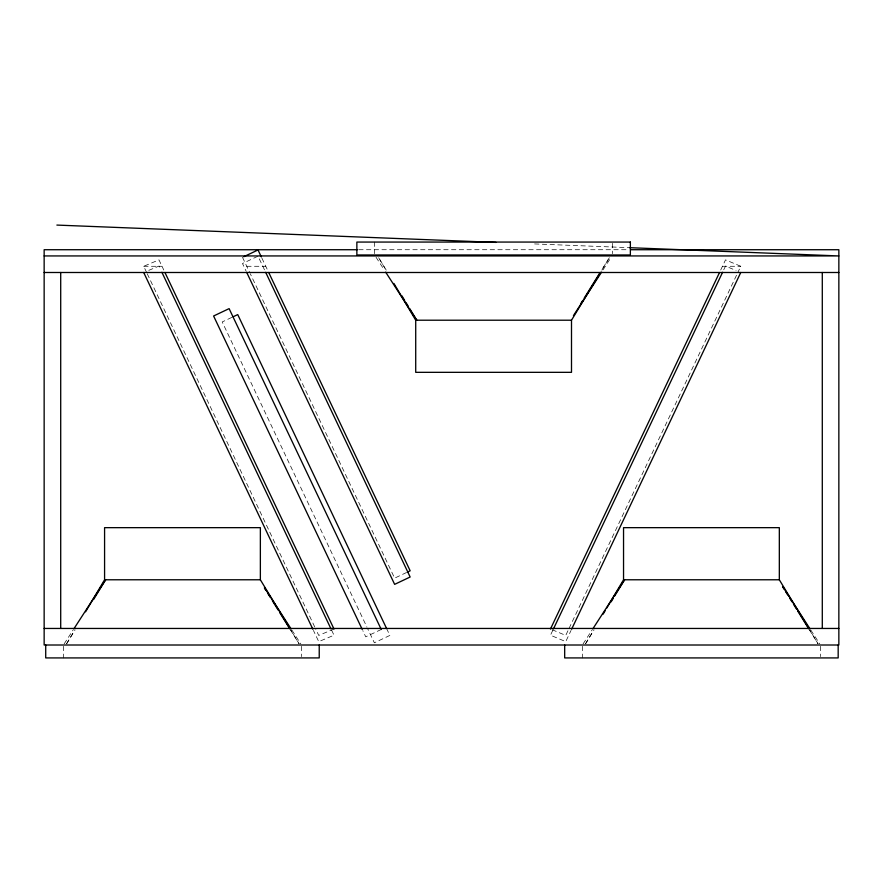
<?xml version="1.0" encoding="UTF-8"?>
<svg xmlns="http://www.w3.org/2000/svg" width="883" height="883" viewBox="0 0 883 883"><rect width="100%" height="100%" fill="white"/><g stroke="black" fill="none" stroke-linecap="round" stroke-linejoin="round"><path stroke-width="0.66" stroke-dasharray="4.42 3.31" d="M720.705 270.01L725.517 259.867L740.771 266.28L737.824 272.505M552.824 630.241L550.473 635.208L565.738 641.632L571.036 630.44M723.74 269.801L725.517 266.07L736.08 270.518M567.935 630.771L565.738 635.418L551.643 629.502M569.038 628.453L737.239 273.752M66.578 643.817L74.315 630.771M585.528 643.817L593.277 630.771M601.842 270.121L609.601 257.306L601.599 270.121M66.578 643.839L75.099 629.866M585.539 643.839L594.049 629.866M64.172 643.862L73.046 630.131M603.034 269.856L611.179 257.262M583.122 643.862L592.007 630.131M231.765 317.416L222.218 321.953L366.964 627.206M406.577 572.493L394.635 578.155L250.286 273.741M381.257 629.469L365.739 636.831L362.792 630.605M146.644 272.505L143.697 266.28L158.962 259.867L163.774 270.01M148.786 270.353L158.962 266.07L160.728 269.801M333.995 629.005L318.741 635.418L315.43 628.453M358.719 249.723L629.138 249.723M143.697 266.28L161.997 266.28M246.743 266.28L265.761 266.28M722.471 266.28L740.771 266.28M534.59 243.929L629.59 247.681M810.848 630.131L819.733 643.862M376.048 257.262L384.193 269.856M291.898 630.131L300.772 643.862M809.413 629.866L818.1 643.839L809.656 629.866M290.463 629.866L299.149 643.839L290.695 629.866M386.235 270.121L378.432 257.306L386.158 270.397M261.887 258.123L267.527 270.01M264.503 269.845L258.013 256.169L242.494 263.52L246.037 270.982M242.494 257.317L249.69 272.494M386.566 628.453L389.867 635.429L374.348 642.791L367.549 628.453M331.644 630.241L333.995 635.208L318.741 641.632L313.432 630.44M147.24 273.752L314.845 627.206M820.473 646.301L820.473 656.632M612.659 243.355L612.659 253.686M582.383 646.301L582.383 657.923M374.569 242.063L374.569 253.686M301.511 646.301L301.511 656.632M63.433 646.301L63.433 657.923"/><path stroke-width="1.32" d="M550.473 629.005L719.524 272.505M553.42 628.994L722.57 272.284M571.632 629.204L740.771 272.494M85.574 611.798L104.58 579.778L104.58 527.659L260.364 527.659L260.364 579.778L289.999 628.696M603.122 614.171L605.241 610.606M606.643 608.244L623.541 579.778L623.541 527.659L779.325 527.659L779.325 579.778L808.949 628.696M393.906 283.443L415.716 320.209L415.716 372.328L571.5 372.328L571.5 320.209L600.429 272.45M93.543 599.579L105.607 579.778L73.786 628.983M611.08 601.908L613.21 598.409M614.623 596.08L624.557 579.778L592.747 628.983M580.617 303.907L582.78 300.408M584.237 298.079L600.153 272.45M573.442 315.628L601.555 272.141M243.686 256.754L258.013 249.955L261.335 256.953M232.957 316.854L237.737 314.591L386.566 628.453M407.769 571.93L410.154 570.793L268.708 272.494M357.339 249.723L44.15 249.723L44.15 645.009L838.85 645.009L838.85 249.723L630.517 249.723M44.15 255.938L838.85 255.938L629.59 247.681M44.15 272.494L838.85 272.494M415.716 320.209L571.5 320.209M104.58 579.778L260.364 579.778M623.541 579.778L779.325 579.778M44.15 628.453L838.85 628.453M56.876 225.077L496.047 242.406M782.735 586.643L810.108 628.983M385.672 272.141L416.743 320.209L409.657 308.564M264.514 587.78L291.158 628.983M782.636 586.765L784.082 589.093M785.528 591.422L787.702 594.921M789.877 598.409L792.051 601.908M793.497 604.237L796.389 608.895M797.835 611.224L808.696 628.696M264.403 587.923L265.849 590.252M268.024 593.751L270.198 597.25M272.372 600.738L278.156 610.065M279.602 612.394L289.734 628.696M401.842 295.75L404.679 300.408M406.103 302.737L408.233 306.235M265.684 272.328L410.154 577.007L394.635 584.358L246.622 272.229M381.257 629.469L229.116 308.631L213.598 315.993L362.207 629.369M164.955 272.505L333.995 629.005M161.909 272.284L331.048 628.994M143.697 272.494L312.847 629.204M838.177 645.009L838.177 657.923L564.678 657.923L564.678 645.009M822.294 272.494L822.294 628.453M319.227 645.009L319.227 657.923L45.717 657.923L45.717 645.009M60.706 272.494L60.706 628.453M630.363 242.063L356.864 242.063L356.864 254.977L630.363 254.977L630.363 242.063"/></g></svg>
